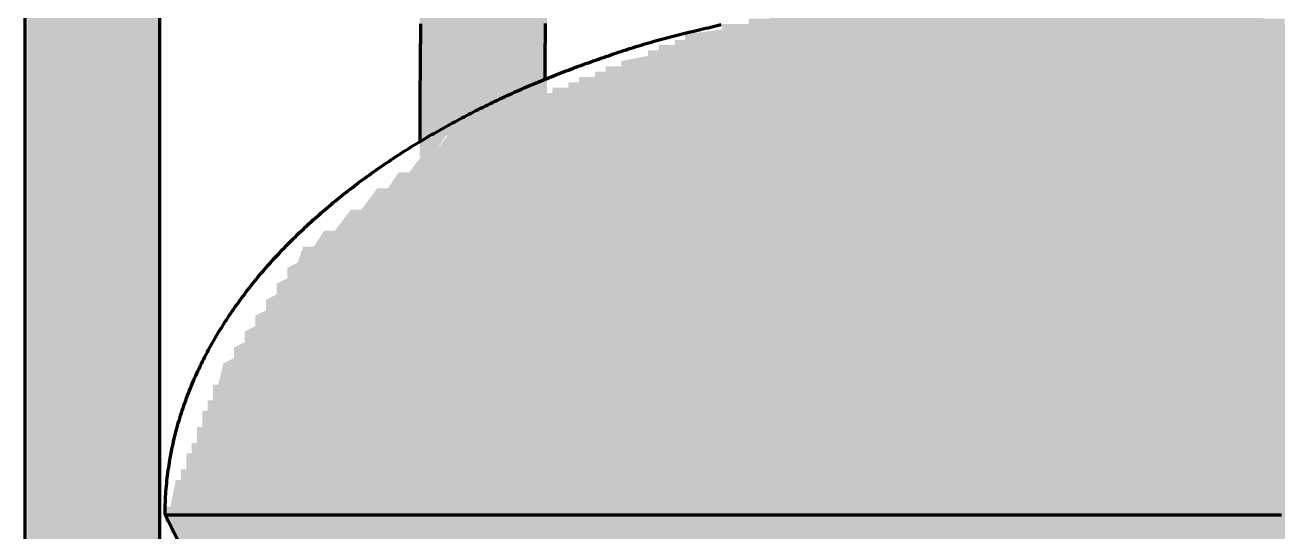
# Model space of a CAD drawing. Header units: millimetres. Extents: x 0 to 420, y 0 to 297.
# Drawn here: x 74.36 to 97.97, y 226.32 to 235.88 of the extents above; entities that cross this region are included whole.
import ezdxf

# ---------------------------------------------------------------- set-up
doc = ezdxf.new("R2010")
doc.units = ezdxf.units.MM
doc.layers.add('01-VISIBLE', color=7, linetype='CONTINUOUS', lineweight=70)
doc.layers.add('13-GRAFICA', color=30, linetype='CONTINUOUS', lineweight=18)

msp = doc.modelspace()

# ---------------------------------------------------------------- hatches: boundary and pattern name
at = {"layer": '13-GRAFICA', "true_color": 0xb21820}
h = msp.add_hatch(color=7, dxfattribs=at)
h.dxf.hatch_style = 1
h.paths.add_polyline_path([(74.4, 213.4), (74.4, 255.3), (74.5, 255.3), (74.5, 256), (74.6, 256), (74.6, 256.8), (74.7, 256.8), (74.7, 257.1), (74.8, 257.1), (74.9, 257.6), (75, 257.6), (75, 257.8), (75.1, 257.8), (75.1, 258.1), (75.2, 258.1), (75.2, 258.3), (75.3, 258.3), (75.3, 258.5), (75.4, 258.5), (75.5, 259), (75.6, 259), (75.7, 259.3), (76, 259.5), (76, 259.7), (76.2, 259.8), (76.2, 260), (76.5, 260.2), (76.5, 260.4), (76.7, 260.5), (76.7, 260.7), (76.8, 260.7), (77.1, 261.1), (77.3, 261.1), (77.9, 261.8), (78.1, 261.8), (78.6, 262.4), (79.2, 262.6), (79.3, 262.8), (79.5, 262.8), (79.5, 262.9), (79.7, 262.9), (79.7, 263), (80.3, 263.2), (80.4, 263.4), (80.6, 263.4), (80.6, 263.5), (80.8, 263.5), (80.8, 263.6), (81.2, 263.6), (81.2, 263.7), (81.5, 263.7), (81.5, 263.8), (81.8, 263.8), (81.8, 263.9), (82.1, 263.9), (82.1, 264), (82.5, 264), (82.5, 264.1), (82.8, 264.1), (82.8, 264.2), (83.1, 264.2), (83.1, 264.3), (84.1, 264.3), (84.1, 264.4), (85.1, 264.4), (85.1, 264.5), (100.9, 264.5), (100.9, 264.4), (102.9, 264.3), (102.9, 264.2), (103.2, 264.2), (103.2, 264.1), (103.5, 264.1), (103.5, 264), (103.9, 264), (103.9, 263.9), (104.2, 263.9), (104.2, 263.8), (104.5, 263.8), (104.5, 263.7), (104.8, 263.7), (104.8, 263.6), (105.2, 263.6), (105.2, 263.5), (105.6, 263.4), (105.7, 263.2), (105.9, 263.2), (105.9, 263.1), (106.1, 263.1), (106.1, 263), (106.7, 262.8), (106.8, 262.6), (107.4, 262.4), (107.9, 261.8), (108.1, 261.8), (108.7, 261.1), (108.9, 261.1), (108.9, 261), (109.3, 260.7), (109.3, 260.5), (109.5, 260.4), (109.5, 260.2), (109.8, 260), (109.8, 259.8), (110, 259.7), (110, 259.5), (110.1, 259.5), (110.1, 259.4), (110.3, 259.3), (110.3, 259.1), (110.5, 259), (110.6, 258.5), (110.7, 258.5), (110.7, 258.3), (110.8, 258.3), (110.8, 258.1), (110.9, 258.1), (110.9, 257.8), (111, 257.8), (111.1, 257.3), (111.2, 257.3), (111.3, 256.8), (111.4, 256.8), (111.4, 256), (111.5, 256), (111.5, 255.3), (111.6, 255.3), (111.6, 213.4), (111.4, 213.4), (111.3, 213.2), (111.1, 213.2), (111, 213), (110.8, 213), (110.7, 212.8), (110.5, 212.8), (110.4, 212.6), (110.2, 212.6), (110.1, 212.4), (109.9, 212.4), (109.8, 212.2), (109.6, 212.2), (109.6, 212.1), (109.4, 212), (109.4, 206), (109, 206), (109, 212.6), (109.1, 212.6), (109.1, 255), (109, 255), (108.9, 256.3), (108.8, 256.3), (108.8, 256.5), (108.7, 256.5), (108.7, 256.8), (108.6, 256.8), (108.6, 257), (108.5, 257), (108.5, 257.3), (108.4, 257.3), (108.2, 257.9), (108, 258), (108, 258.2), (107.9, 258.2), (107.9, 258.3), (107.7, 258.4), (107.7, 258.6), (107.4, 258.8), (107.4, 259), (107.3, 259), (106.8, 259.6), (106.6, 259.6), (106.1, 260.2), (105.9, 260.2), (105.8, 260.4), (105.6, 260.4), (105.6, 260.5), (105, 260.7), (104.9, 260.9), (104.7, 260.9), (104.7, 261), (104.5, 261), (104.5, 261.1), (104.3, 261.1), (104.3, 261.2), (104.1, 261.2), (104.1, 261.3), (103.7, 261.3), (103.7, 261.4), (103.4, 261.4), (103.4, 261.5), (103.1, 261.5), (103.1, 261.6), (102.7, 261.6), (102.7, 261.7), (102.4, 261.7), (102.4, 261.8), (100.5, 261.9), (100.5, 262), (85.5, 262), (85.5, 261.9), (83.6, 261.8), (83.6, 261.7), (82.9, 261.6), (82.9, 261.5), (82.6, 261.5), (82.6, 261.4), (82.3, 261.4), (82.3, 261.3), (81.9, 261.3), (81.9, 261.2), (81.7, 261.2), (81.7, 261.1), (81.1, 260.9), (81, 260.7), (80.8, 260.7), (80.8, 260.6), (80.2, 260.4), (80.2, 260.3), (79.9, 260.2), (79.4, 259.6), (79.2, 259.6), (79.2, 259.5), (78.6, 259), (78.6, 258.8), (78.3, 258.6), (78.3, 258.4), (78, 258.2), (78, 258), (77.8, 257.9), (77.8, 257.7), (77.7, 257.7), (77.7, 257.5), (77.6, 257.5), (77.6, 257.3), (77.5, 257.3), (77.5, 257), (77.4, 257), (77.4, 256.8), (77.3, 256.8), (77.3, 256.5), (77.2, 256.5), (77.2, 256.3), (77.1, 256.3), (77, 255), (76.9, 255), (76.9, 212.6), (77, 212.6), (77, 206), (76.6, 206), (76.6, 212), (76.5, 212), (76.4, 212.2), (76.2, 212.2), (76.1, 212.4), (75.9, 212.4), (75.8, 212.6), (75.6, 212.6), (75.5, 212.8), (75.3, 212.8), (75.2, 213), (75, 213), (74.9, 213.2), (74.7, 213.2), (74.6, 213.4)])
at = {"layer": '13-GRAFICA', "true_color": 0x202020}
h = msp.add_hatch(color=7, dxfattribs=at)
h.dxf.hatch_style = 1
h.paths.add_polyline_path([(81.8, 237.6), (81.9, 237.6), (82, 242.2), (82.1, 242.2), (82.2, 244.1), (82.3, 244.1), (82.3, 244.6), (82.4, 244.6), (82.5, 245.2), (82.7, 245.3), (82.7, 245.5), (82.8, 245.5), (83, 245.8), (83.2, 245.8), (83.2, 245.9), (83.5, 246), (83.5, 246.1), (83.9, 246.1), (83.9, 246.2), (87, 246.3), (87, 243.9), (84.6, 243.9), (84.6, 243.6), (84.5, 243.6), (84.4, 241.5), (84.3, 241.5), (84.3, 239.4), (84.2, 239.4), (84.2, 234.6), (84.1, 234.6), (84.1, 234.5), (83.8, 234.5), (83.8, 234.4), (83.6, 234.4), (83.6, 234.3), (83.3, 234.3), (83.3, 234.2), (83.1, 234.2), (83.1, 234.1), (82.8, 234.1), (82.8, 234), (82.6, 234), (82.6, 233.9), (82.4, 233.9), (82.4, 233.8), (82.3, 233.8), (82.1, 233.5), (81.9, 233.5), (81.9, 233.4), (81.8, 233.4)])
at = {"layer": '13-GRAFICA', "true_color": 0xb21820}
h = msp.add_hatch(color=7, dxfattribs=at)
h.dxf.hatch_style = 1
h.paths.add_polyline_path([(77.2, 226.3), (77.1, 226.3), (77.1, 226.5), (77, 226.5), (77, 226.8), (77.1, 226.8), (77.2, 227.3), (77.3, 227.3), (77.3, 227.5), (77.4, 227.5), (77.4, 227.8), (77.5, 227.8), (77.5, 228), (77.6, 228), (77.6, 228.3), (77.7, 228.3), (77.7, 228.6), (77.8, 228.6), (77.8, 228.8), (77.9, 228.8), (77.9, 229.1), (78, 229.1), (78.1, 229.5), (78.3, 229.6), (78.3, 229.8), (78.5, 229.9), (78.5, 230.1), (78.7, 230.2), (78.7, 230.4), (78.9, 230.5), (78.9, 230.7), (79.1, 230.8), (79.1, 231), (79.3, 231.1), (79.3, 231.3), (79.5, 231.4), (79.6, 231.7), (79.8, 231.7), (80, 232), (80.2, 232), (80.5, 232.4), (80.7, 232.4), (81, 232.8), (81.2, 232.8), (81.4, 233.1), (81.6, 233.1), (81.9, 233.5), (82.1, 233.5), (82.4, 233.9), (82.6, 233.9), (82.6, 234), (82.8, 234), (82.8, 234.1), (83.1, 234.1), (83.1, 234.2), (83.3, 234.2), (83.3, 234.3), (83.6, 234.3), (83.6, 234.4), (83.8, 234.4), (83.8, 234.5), (84.1, 234.5), (84.1, 234.6), (84.3, 234.6), (84.3, 234.7), (84.6, 234.7), (84.6, 234.8), (84.8, 234.8), (84.8, 234.9), (85.1, 234.9), (85.1, 235), (85.3, 235), (85.3, 235.1), (85.6, 235.1), (85.6, 235.2), (86.1, 235.3), (86.1, 235.4), (86.3, 235.4), (86.3, 235.5), (86.6, 235.5), (86.6, 235.6), (86.8, 235.6), (86.8, 235.7), (87.5, 235.8), (87.5, 235.9), (88, 235.9), (88, 236), (88.4, 236), (88.4, 236.1), (88.8, 236.1), (88.8, 236.2), (97.2, 236.2), (97.2, 236.1), (97.7, 236.1), (97.7, 236), (98.1, 236), (98.1, 235.9), (99.1, 235.8), (99.1, 235.7), (99.4, 235.7), (99.4, 235.6), (99.7, 235.6), (99.7, 235.5), (100.1, 235.5), (100.1, 235.4), (100.4, 235.4), (100.4, 235.3), (101.3, 235.1), (101.3, 235), (101.5, 235), (101.5, 234.9), (101.8, 234.9), (101.8, 234.8), (102, 234.8), (102, 234.7), (102.2, 234.7), (102.2, 234.6), (102.4, 234.6), (102.4, 234.5), (102.6, 234.5), (102.6, 234.4), (102.9, 234.4), (102.9, 234.3), (103.1, 234.3), (103.1, 234.2), (103.3, 234.2), (103.3, 234.1), (103.9, 233.9), (103.9, 233.8), (104.2, 233.7), (104.3, 233.5), (104.7, 233.4), (104.8, 233.2), (105, 233.2), (105.1, 233), (105.3, 233), (105.5, 232.7), (105.7, 232.7), (106.5, 231.8), (106.7, 231.8), (106.7, 231.7), (107, 231.5), (107, 231.3), (107.1, 231.3), (107.1, 231.2), (107.4, 231), (107.4, 230.8), (107.7, 230.6), (107.7, 230.4), (107.9, 230.3), (108, 229.9), (108.2, 229.8), (108.2, 229.6), (108.3, 229.6), (108.3, 229.4), (108.4, 229.4), (108.4, 229.2), (108.5, 229.2), (108.5, 228.9), (108.6, 228.9), (108.6, 228.6), (108.7, 228.6), (108.7, 228.3), (108.8, 228.3), (108.8, 228), (108.9, 228), (108.9, 227.1), (109, 227.1), (109, 226.5), (108.9, 226.5), (108.9, 226.3), (108.8, 226.3), (108.7, 226), (77.3, 226)])

# ---------------------------------------------------------------- linework, layer by layer
at = {"layer": '01-VISIBLE'}
for p, q in [((74.36, 213.5), (74.36, 244.962)), ((76.9, 213.5), (76.9, 244.962)), ((77.32, 226), (77, 226.64))]:
    msp.add_line(p, q, dxfattribs=at)
for points in [[(81.814, 235.904), (81.813, 235.854), (81.812, 235.804), (81.812, 235.754), (81.811, 235.704), (81.811, 235.653), (81.81, 235.603), (81.81, 235.553), (81.809, 235.503), (81.809, 235.453), (81.808, 235.402), (81.808, 235.352), (81.807, 235.302), (81.807, 235.252), (81.806, 235.202), (81.806, 235.151), (81.805, 235.101), (81.805, 235.051), (81.805, 235.001), (81.804, 234.951), (81.804, 234.9), (81.804, 234.85), (81.803, 234.8), (81.803, 234.75), (81.803, 234.7), (81.803, 234.649), (81.802, 234.599), (81.802, 234.549), (81.802, 234.499), (81.802, 234.449), (81.801, 234.398), (81.801, 234.348), (81.801, 234.298), (81.801, 234.248), (81.801, 234.198), (81.801, 234.147), (81.8, 234.097), (81.8, 234.047), (81.8, 233.997), (81.8, 233.947), (81.8, 233.896), (81.8, 233.846), (81.8, 233.796), (81.8, 233.746), (81.8, 233.696)], [(84.164, 235.909), (84.163, 235.859), (84.163, 235.809), (84.162, 235.758), (84.161, 235.708), (84.161, 235.658), (84.16, 235.608), (84.16, 235.558), (84.159, 235.508), (84.159, 235.458), (84.158, 235.407), (84.158, 235.357), (84.157, 235.307), (84.157, 235.257), (84.156, 235.207), (84.156, 235.157), (84.156, 235.107), (84.155, 235.056), (84.155, 235.006), (84.154, 234.956), (84.154, 234.906), (84.154, 234.856)], [(77, 226.64), (77, 226.69), (77.001, 226.74), (77.002, 226.79), (77.003, 226.84), (77.005, 226.89), (77.007, 226.94), (77.01, 226.99), (77.013, 227.04), (77.016, 227.09), (77.02, 227.14), (77.025, 227.19), (77.029, 227.24), (77.035, 227.29), (77.04, 227.34), (77.046, 227.39), (77.053, 227.439), (77.059, 227.489), (77.067, 227.538), (77.074, 227.588), (77.082, 227.637), (77.09, 227.687), (77.099, 227.736), (77.108, 227.785), (77.118, 227.835), (77.128, 227.884), (77.138, 227.933), (77.149, 227.982), (77.16, 228.03), (77.172, 228.079), (77.183, 228.128), (77.196, 228.176), (77.208, 228.225), (77.221, 228.273), (77.235, 228.322), (77.248, 228.37), (77.262, 228.418), (77.277, 228.466), (77.292, 228.514), (77.307, 228.561), (77.322, 228.609), (77.338, 228.657), (77.355, 228.704), (77.371, 228.751), (77.388, 228.798), (77.405, 228.845), (77.423, 228.892), (77.441, 228.939), (77.459, 228.986), (77.478, 229.032), (77.497, 229.079), (77.516, 229.125), (77.536, 229.171), (77.556, 229.217), (77.576, 229.263), (77.597, 229.308), (77.618, 229.354), (77.639, 229.399), (77.661, 229.444), (77.683, 229.489), (77.705, 229.534), (77.727, 229.579), (77.75, 229.624), (77.773, 229.668), (77.796, 229.712), (77.82, 229.757), (77.844, 229.801), (77.868, 229.844), (77.893, 229.888), (77.918, 229.932), (77.943, 229.975), (77.968, 230.018), (77.994, 230.061), (78.02, 230.104), (78.046, 230.147), (78.073, 230.189), (78.099, 230.232), (78.126, 230.274), (78.154, 230.316), (78.181, 230.358), (78.209, 230.399), (78.237, 230.441), (78.265, 230.482), (78.294, 230.524), (78.322, 230.565), (78.351, 230.605), (78.38, 230.646), (78.41, 230.687), (78.439, 230.727), (78.469, 230.767), (78.499, 230.807), (78.53, 230.847), (78.56, 230.887), (78.591, 230.926), (78.622, 230.966), (78.653, 231.005), (78.685, 231.044), (78.716, 231.083), (78.748, 231.122), (78.78, 231.16), (78.813, 231.198), (78.845, 231.237), (78.878, 231.275), (78.911, 231.312), (78.944, 231.35), (78.977, 231.387), (79.01, 231.425), (79.044, 231.462), (79.078, 231.499), (79.112, 231.536), (79.146, 231.572), (79.18, 231.609), (79.215, 231.645), (79.249, 231.681), (79.284, 231.717), (79.319, 231.753), (79.355, 231.789), (79.39, 231.824), (79.426, 231.859), (79.461, 231.894), (79.497, 231.929), (79.533, 231.964), (79.569, 231.999), (79.606, 232.033), (79.642, 232.068), (79.679, 232.102), (79.716, 232.136), (79.753, 232.169), (79.79, 232.203), (79.827, 232.237), (79.865, 232.27), (79.902, 232.303), (79.94, 232.336), (79.978, 232.369), (80.016, 232.401), (80.054, 232.434), (80.092, 232.466), (80.13, 232.498), (80.169, 232.53), (80.208, 232.562), (80.246, 232.594), (80.285, 232.626), (80.324, 232.657), (80.364, 232.688), (80.403, 232.719), (80.442, 232.75), (80.482, 232.781), (80.522, 232.811), (80.561, 232.842), (80.601, 232.872), (80.641, 232.902), (80.681, 232.932), (80.722, 232.962), (80.762, 232.992), (80.803, 233.021), (80.843, 233.051), (80.884, 233.08), (80.925, 233.109), (80.966, 233.138), (81.007, 233.166), (81.048, 233.195), (81.089, 233.224), (81.13, 233.252), (81.172, 233.28), (81.213, 233.308), (81.255, 233.336), (81.297, 233.363), (81.339, 233.391), (81.381, 233.418), (81.423, 233.446), (81.465, 233.473), (81.507, 233.5), (81.549, 233.527), (81.592, 233.553), (81.634, 233.58), (81.677, 233.606), (81.719, 233.632), (81.762, 233.659), (81.805, 233.684), (81.848, 233.71), (81.891, 233.736), (81.934, 233.761), (81.977, 233.787), (82.021, 233.812), (82.064, 233.837), (82.107, 233.862), (82.151, 233.887), (82.194, 233.912), (82.238, 233.936), (82.282, 233.961), (82.326, 233.985), (82.37, 234.009), (82.414, 234.033), (82.458, 234.057), (82.502, 234.081), (82.546, 234.104), (82.59, 234.128), (82.635, 234.151), (82.679, 234.174), (82.723, 234.197), (82.768, 234.22), (82.813, 234.243), (82.857, 234.266), (82.902, 234.288), (82.947, 234.311), (82.992, 234.333), (83.037, 234.355), (83.082, 234.377), (83.127, 234.399), (83.172, 234.421), (83.217, 234.442), (83.262, 234.464), (83.308, 234.485), (83.353, 234.506), (83.398, 234.528), (83.444, 234.549), (83.489, 234.569), (83.535, 234.59), (83.581, 234.611), (83.626, 234.631), (83.672, 234.652), (83.718, 234.672), (83.764, 234.692), (83.81, 234.712), (83.856, 234.732), (83.902, 234.751), (83.948, 234.771), (83.994, 234.79), (84.041, 234.809), (84.087, 234.829), (84.133, 234.848), (84.18, 234.866), (84.226, 234.885), (84.273, 234.904), (84.319, 234.922), (84.366, 234.941), (84.412, 234.959), (84.459, 234.977), (84.506, 234.995), (84.553, 235.013), (84.599, 235.031), (84.646, 235.048), (84.693, 235.066), (84.74, 235.083), (84.787, 235.101), (84.834, 235.118), (84.881, 235.135), (84.928, 235.152), (84.976, 235.169), (85.023, 235.186), (85.07, 235.203), (85.117, 235.219), (85.165, 235.236), (85.212, 235.252), (85.259, 235.269), (85.306, 235.285), (85.354, 235.301), (85.401, 235.318), (85.449, 235.334), (85.496, 235.35), (85.544, 235.365), (85.591, 235.381), (85.639, 235.397), (85.687, 235.412), (85.734, 235.428), (85.782, 235.443), (85.83, 235.458), (85.878, 235.473), (85.925, 235.488), (85.973, 235.502), (86.021, 235.517), (86.069, 235.531), (86.118, 235.545), (86.166, 235.559), (86.214, 235.572), (86.262, 235.586), (86.31, 235.599), (86.359, 235.612), (86.407, 235.625), (86.456, 235.638), (86.504, 235.651), (86.552, 235.663), (86.601, 235.676), (86.65, 235.688), (86.698, 235.7), (86.747, 235.712), (86.795, 235.724), (86.844, 235.736), (86.893, 235.748), (86.941, 235.76), (86.99, 235.772), (87.039, 235.783), (87.088, 235.795), (87.136, 235.806), (87.185, 235.818), (87.234, 235.829), (87.283, 235.841), (87.331, 235.852), (87.38, 235.864), (87.429, 235.875), (87.478, 235.887)], [(77, 226.64), (77.08, 226.64), (77.16, 226.64), (77.24, 226.64), (77.32, 226.64), (77.4, 226.64), (77.48, 226.64), (77.56, 226.64), (77.64, 226.64), (77.72, 226.64), (77.8, 226.64), (77.88, 226.64), (77.96, 226.64), (78.04, 226.64), (78.12, 226.64), (78.2, 226.64), (78.28, 226.64), (78.36, 226.64), (78.44, 226.64), (78.52, 226.64), (78.6, 226.64), (78.68, 226.64), (78.76, 226.64), (78.84, 226.64), (78.92, 226.64), (79, 226.64), (79.08, 226.64), (79.16, 226.64), (79.24, 226.64), (79.32, 226.64), (79.4, 226.64), (79.48, 226.64), (79.56, 226.64), (79.64, 226.64), (79.72, 226.64), (79.8, 226.64), (79.88, 226.64), (79.96, 226.64), (80.04, 226.64), (80.12, 226.64), (80.2, 226.64), (80.28, 226.64), (80.36, 226.64), (80.44, 226.64), (80.52, 226.64), (80.6, 226.64), (80.68, 226.64), (80.76, 226.64), (80.84, 226.64), (80.92, 226.64), (81, 226.64), (81.08, 226.64), (81.16, 226.64), (81.24, 226.64), (81.32, 226.64), (81.4, 226.64), (81.48, 226.64), (81.56, 226.64), (81.64, 226.64), (81.72, 226.64), (81.8, 226.64), (81.88, 226.64), (81.96, 226.64), (82.04, 226.64), (82.12, 226.64), (82.2, 226.64), (82.28, 226.64), (82.36, 226.64), (82.44, 226.64), (82.52, 226.64), (82.6, 226.64), (82.68, 226.64), (82.76, 226.64), (82.84, 226.64), (82.92, 226.64), (83, 226.64), (83.08, 226.64), (83.16, 226.64), (83.24, 226.64), (83.32, 226.64), (83.4, 226.64), (83.48, 226.64), (83.56, 226.64), (83.64, 226.64), (83.72, 226.64), (83.8, 226.64), (83.88, 226.64), (83.96, 226.64), (84.04, 226.64), (84.12, 226.64), (84.2, 226.64), (84.28, 226.64), (84.36, 226.64), (84.44, 226.64), (84.52, 226.64), (84.6, 226.64), (84.68, 226.64), (84.76, 226.64), (84.84, 226.64), (84.92, 226.64), (85, 226.64), (85.08, 226.64), (85.16, 226.64), (85.24, 226.64), (85.32, 226.64), (85.4, 226.64), (85.48, 226.64), (85.56, 226.64), (85.64, 226.64), (85.72, 226.64), (85.8, 226.64), (85.88, 226.64), (85.96, 226.64), (86.04, 226.64), (86.12, 226.64), (86.2, 226.64), (86.28, 226.64), (86.36, 226.64), (86.44, 226.64), (86.52, 226.64), (86.6, 226.64), (86.68, 226.64), (86.76, 226.64), (86.84, 226.64), (86.92, 226.64), (87, 226.64), (87.08, 226.64), (87.16, 226.64), (87.24, 226.64), (87.32, 226.64), (87.4, 226.64), (87.48, 226.64), (87.56, 226.64), (87.64, 226.64), (87.72, 226.64), (87.8, 226.64), (87.88, 226.64), (87.96, 226.64), (88.04, 226.64), (88.12, 226.64), (88.2, 226.64), (88.28, 226.64), (88.36, 226.64), (88.44, 226.64), (88.52, 226.64), (88.6, 226.64), (88.68, 226.64), (88.76, 226.64), (88.84, 226.64), (88.92, 226.64), (89, 226.64), (89.08, 226.64), (89.16, 226.64), (89.24, 226.64), (89.32, 226.64), (89.4, 226.64), (89.48, 226.64), (89.56, 226.64), (89.64, 226.64), (89.72, 226.64), (89.8, 226.64), (89.88, 226.64), (89.96, 226.64), (90.04, 226.64), (90.12, 226.64), (90.2, 226.64), (90.28, 226.64), (90.36, 226.64), (90.44, 226.64), (90.52, 226.64), (90.6, 226.64), (90.68, 226.64), (90.76, 226.64), (90.84, 226.64), (90.92, 226.64), (91, 226.64), (91.08, 226.64), (91.16, 226.64), (91.24, 226.64), (91.32, 226.64), (91.4, 226.64), (91.48, 226.64), (91.56, 226.64), (91.64, 226.64), (91.72, 226.64), (91.8, 226.64), (91.88, 226.64), (91.96, 226.64), (92.04, 226.64), (92.12, 226.64), (92.2, 226.64), (92.28, 226.64), (92.36, 226.64), (92.44, 226.64), (92.52, 226.64), (92.6, 226.64), (92.68, 226.64), (92.76, 226.64), (92.84, 226.64), (92.92, 226.64), (93, 226.64), (93.08, 226.64), (93.16, 226.64), (93.24, 226.64), (93.32, 226.64), (93.4, 226.64), (93.48, 226.64), (93.56, 226.64), (93.64, 226.64), (93.72, 226.64), (93.8, 226.64), (93.88, 226.64), (93.96, 226.64), (94.04, 226.64), (94.12, 226.64), (94.2, 226.64), (94.28, 226.64), (94.36, 226.64), (94.44, 226.64), (94.52, 226.64), (94.6, 226.64), (94.68, 226.64), (94.76, 226.64), (94.84, 226.64), (94.92, 226.64), (95, 226.64), (95.08, 226.64), (95.16, 226.64), (95.24, 226.64), (95.32, 226.64), (95.4, 226.64), (95.48, 226.64), (95.56, 226.64), (95.64, 226.64), (95.72, 226.64), (95.8, 226.64), (95.88, 226.64), (95.96, 226.64), (96.04, 226.64), (96.12, 226.64), (96.2, 226.64), (96.28, 226.64), (96.36, 226.64), (96.44, 226.64), (96.52, 226.64), (96.6, 226.64), (96.68, 226.64), (96.76, 226.64), (96.84, 226.64), (96.92, 226.64), (97, 226.64), (97.08, 226.64), (97.16, 226.64), (97.24, 226.64), (97.32, 226.64), (97.4, 226.64), (97.48, 226.64), (97.56, 226.64), (97.64, 226.64), (97.72, 226.64), (97.8, 226.64), (97.88, 226.64), (97.96, 226.64), (98.04, 226.64)]]:
    msp.add_lwpolyline(points, dxfattribs=at)

doc.saveas('drawing.dxf')
